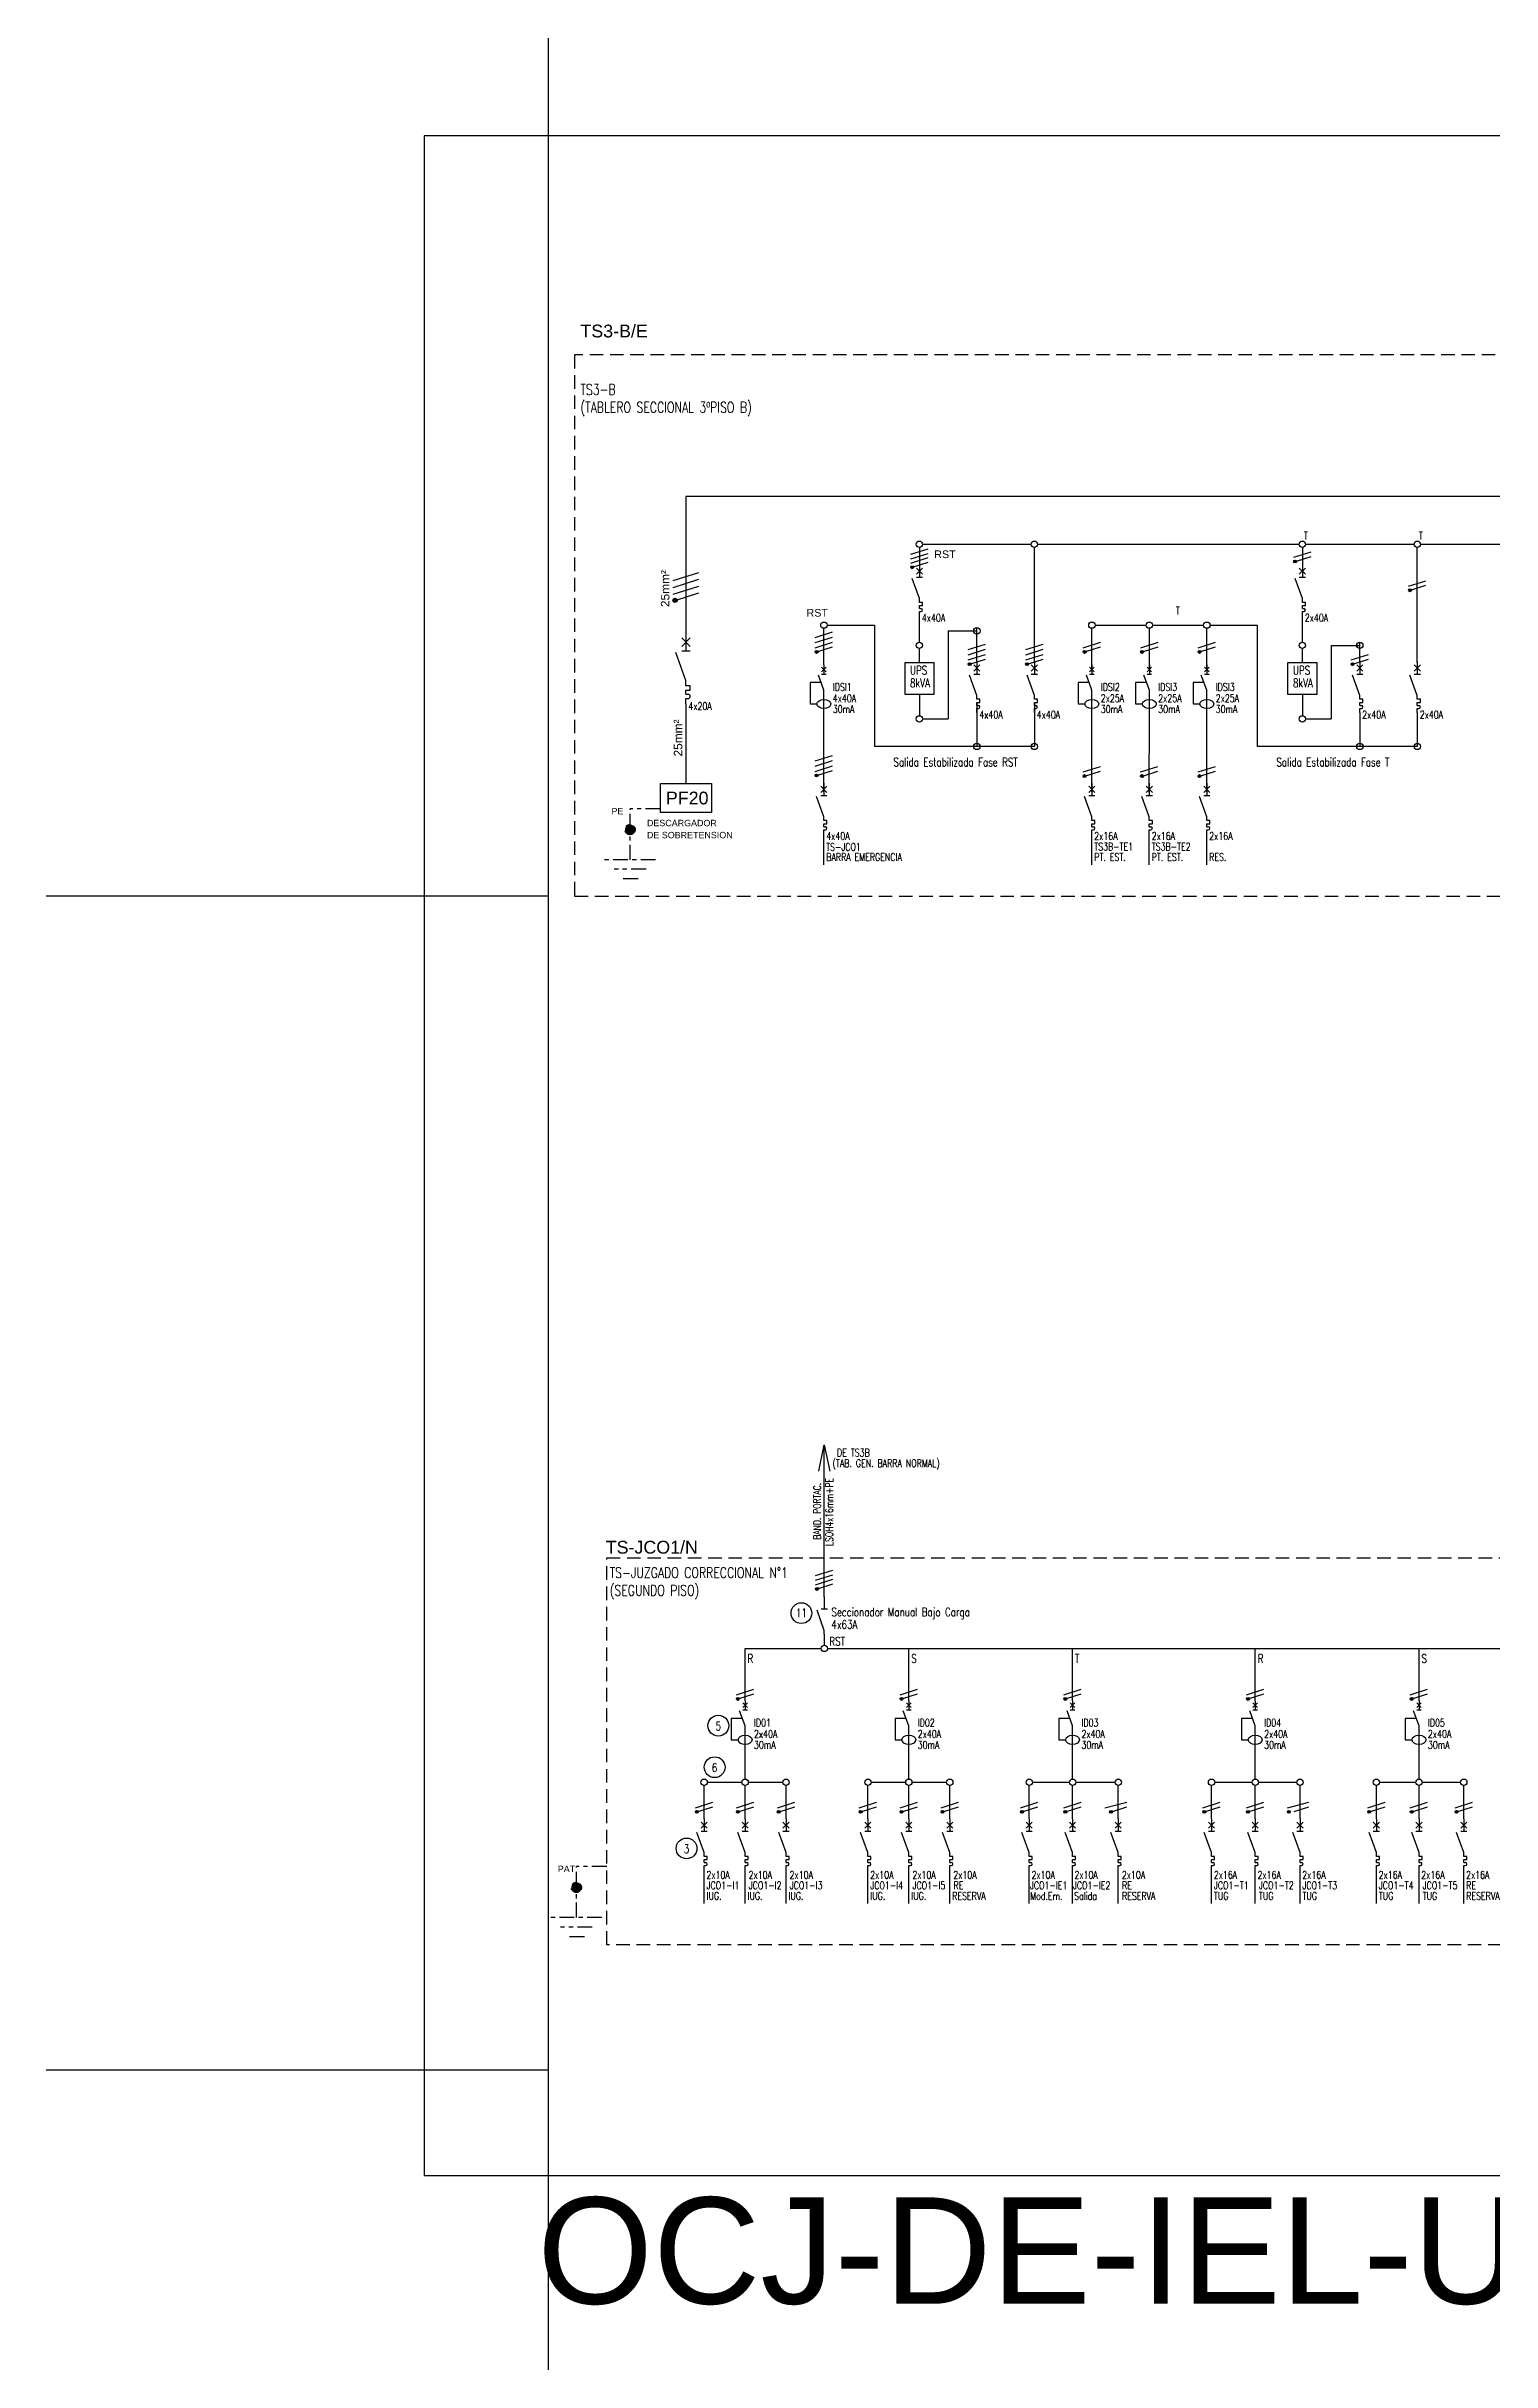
# Model space of a CAD drawing. Extents: x 3521 to 3783, y 1252 to 1654.
# Drawn here: x 3678.5 to 3712.4, y 1545.6 to 1600 of the extents above; entities that cross this region are included whole.
import ezdxf
from ezdxf.enums import TextEntityAlignment as Align

# ---------------------------------------------------------------- set-up
doc = ezdxf.new("R2010")
doc.units = 0
doc.linetypes.add('OCJ-ESQUEMAS UNIFILARES-CORREGIDOS IDO-REV.br$0$DASHED', pattern=[19.05, 12.7, -6.35])
doc.linetypes.add('OCJ-ESQUEMAS UNIFILARES-CORREGIDOS IDO-REV.br$0$EJE_5', pattern=[7.1, 5, -1, 0.1, -1])
for name, color, linetype in [('OCJ-ESQUEMAS UNIFILARES-CORREGIDOS IDO-REV.br$0$00-IE', 1, 'Continuous'), ('OCJ-ESQUEMAS UNIFILARES-CORREGIDOS IDO-REV.br$0$00-IE-CABLES', 10, 'Continuous'), ('OCJ-ESQUEMAS UNIFILARES-CORREGIDOS IDO-REV.br$0$01-ELE-APARATOS', 170, 'Continuous'), ('OCJ-ESQUEMAS UNIFILARES-CORREGIDOS IDO-REV.br$0$CABLES', 10, 'Continuous'), ('OCJ-ESQUEMAS UNIFILARES-CORREGIDOS IDO-REV.br$0$ELECTRIC', 4, 'Continuous'), ('OCJ-ESQUEMAS UNIFILARES-CORREGIDOS IDO-REV.br$0$NOMBRE DE PLANOS', 6, 'Continuous'), ('OCJ-ESQUEMAS UNIFILARES-CORREGIDOS IDO-REV.br$0$PAT', 80, 'Continuous'), ('OCJ-ESQUEMAS UNIFILARES-CORREGIDOS IDO-REV.br$0$TEXTO', 7, 'Continuous'), ('OCJ-ESQUEMAS UNIFILARES-CORREGIDOS IDO-REV.br$0$Textos', 4, 'Continuous')]:
    doc.layers.add(name, color=color, linetype=linetype)
doc.styles.add('OCJ-ESQUEMAS UNIFILARES-CORREGIDOS IDO-REV.br$0$ARIAL', font='arial.ttf', dxfattribs={"height": 0.2})
doc.styles.add('OCJ-ESQUEMAS UNIFILARES-CORREGIDOS IDO-REV.br$0$COTAS', font='sanss___.ttf', dxfattribs={"width": 0.7})
doc.styles.add('OCJ-ESQUEMAS UNIFILARES-CORREGIDOS IDO-REV.br$0$Electricidad', font='ROMANS.SHX', dxfattribs={"width": 0.75, "height": 0.175})
doc.styles.add('OCJ-ESQUEMAS UNIFILARES-CORREGIDOS IDO-REV.br$0$Standard', font='arial.ttf')

# ---------------------------------------------------------------- blocks, each defined once
blk = doc.blocks.new('OCJ-ESQUEMAS UNIFILARES-CORREGIDOS IDO-REV.br$0$ITM')
at = {"layer": 'OCJ-ESQUEMAS UNIFILARES-CORREGIDOS IDO-REV.br$0$01-ELE-APARATOS'}
for p, q in [((0, 0.225), (0.05, 0.225)), ((0, 0.125), (0.05, 0.125))]:
    blk.add_line(p, q, dxfattribs=at)
for points in [[(0, 1.65), (0, 1.25)], [(0, 0.55), (-0.239, 1.208)], [(-0.1, 1.55), (0.1, 1.35)], [(-0.1, 1.35), (0.1, 1.55)], [(-0.1, 1.25), (0.1, 1.25)], [(0, 0.425), (0, 0.55)], [(0, 0.325), (0.1, 0.325), (0.1, 0.425), (0, 0.425)], [(0, 0.225), (0, 0.325)], [(0, 0), (0, 0.125)]]:
    blk.add_lwpolyline(points, dxfattribs=at)
blk.add_arc((0.05, 0.175), 0.05, 270, 90, dxfattribs=at)
blk = doc.blocks.new('OCJ-ESQUEMAS UNIFILARES-CORREGIDOS IDO-REV.br$0$Unif-Interruptor-Dif')
for points in [[(-0.068, 0.11), (0.068, -0.025)], [(-0.068, -0.025), (0.068, 0.11)], [(0, 0.177), (0, -0.093)], [(-0.081, -0.343), (-0.405, -0.343), (-0.405, -0.97), (-0.202, -0.97)], [(0, -0.565), (-0.162, -0.121)], [(-0.068, -0.093), (0.068, -0.093)], [(0, -1.308), (0, -0.565)]]:
    blk.add_lwpolyline(points)
blk.add_ellipse((0, -0.97), major_axis=(0.203, 0), ratio=0.670814)
blk = doc.blocks.new('OCJ-ESQUEMAS UNIFILARES-CORREGIDOS IDO-REV.br$0$Unif-Interruptor-Term')
for p, q in [((0, -1.013), (0.045, -1.013)), ((0, -1.103), (0.045, -1.103))]:
    blk.add_line(p, q)
for points in [[(-0.09, 0.177), (0.09, -0.003)], [(-0.09, -0.003), (0.09, 0.177)], [(0, 0.267), (0, -0.093)], [(0, -0.72), (-0.215, -0.128)], [(-0.09, -0.093), (0.09, -0.093)], [(0, -0.833), (0, -0.72)], [(0, -0.923), (0.09, -0.923), (0.09, -0.833), (0, -0.833)], [(0, -1.013), (0, -0.923)], [(0, -1.215), (0, -1.103)]]:
    blk.add_lwpolyline(points)
blk.add_arc((0.045, -1.058), 0.045, 270, 90)
blk = doc.blocks.new('OCJ-ESQUEMAS UNIFILARES-CORREGIDOS IDO-REV.br$0$A$C7AFF483F')
for points in [[(0, 0.09), (-0.172, 0.564)], [(-0.072, 0.592), (0.072, 0.592)], [(0, 0.88), (0, 0.592)], [(0, 0), (0, 0.09)]]:
    blk.add_lwpolyline(points)

msp = doc.modelspace()

# ---------------------------------------------------------------- hatches: boundary and pattern name
at = {"layer": 'OCJ-ESQUEMAS UNIFILARES-CORREGIDOS IDO-REV.br$0$00-IE-CABLES'}
for points in [[(3698.768, 1587.715, 1), (3698.822, 1587.754, 1)], [(3707.763, 1587.851, 1), (3707.818, 1587.891, 1)], [(3710.463, 1587.174, 1), (3710.518, 1587.213, 1)], [(3696.523, 1585.726, 1), (3696.578, 1585.766, 1)], [(3702.819, 1585.726, 1), (3702.873, 1585.766, 1)], [(3704.169, 1585.726, 1), (3704.223, 1585.766, 1)], [(3705.519, 1585.726, 1), (3705.573, 1585.766, 1)], [(3700.118, 1585.439, 1), (3700.172, 1585.479, 1)], [(3701.468, 1585.439, 1), (3701.522, 1585.479, 1)], [(3709.113, 1585.439, 1), (3709.168, 1585.479, 1)], [(3696.522, 1582.823, 1), (3696.577, 1582.863, 1)], [(3702.818, 1582.809, 1), (3702.872, 1582.849, 1)], [(3702.818, 1582.809, 1), (3702.872, 1582.849, 1)], [(3704.168, 1582.809, 1), (3704.222, 1582.849, 1)], [(3704.168, 1582.809, 1), (3704.222, 1582.849, 1)], [(3705.518, 1582.809, 1), (3705.572, 1582.849, 1)], [(3705.518, 1582.809, 1), (3705.572, 1582.849, 1)], [(3696.533, 1563.713, 1), (3696.588, 1563.753, 1)], [(3694.672, 1561.13, 1), (3694.727, 1561.169, 1)], [(3698.519, 1561.13, 1), (3698.573, 1561.169, 1)], [(3702.366, 1561.13, 1), (3702.42, 1561.169, 1)], [(3706.656, 1561.13, 1), (3706.711, 1561.169, 1)], [(3710.503, 1561.13, 1), (3710.558, 1561.169, 1)], [(3693.71, 1558.477, 1), (3693.765, 1558.517, 1)], [(3694.672, 1558.477, 1), (3694.727, 1558.517, 1)], [(3695.634, 1558.477, 1), (3695.688, 1558.517, 1)], [(3697.557, 1558.477, 1), (3697.612, 1558.517, 1)], [(3698.519, 1558.477, 1), (3698.573, 1558.517, 1)], [(3699.481, 1558.477, 1), (3699.535, 1558.517, 1)], [(3701.347, 1558.477, 1), (3701.402, 1558.517, 1)], [(3702.366, 1558.477, 1), (3702.42, 1558.517, 1)], [(3703.439, 1558.477, 1), (3703.493, 1558.517, 1)], [(3705.63, 1558.477, 1), (3705.684, 1558.517, 1)], [(3706.656, 1558.477, 1), (3706.711, 1558.517, 1)], [(3707.618, 1558.477, 1), (3707.673, 1558.517, 1)], [(3709.503, 1558.477, 1), (3709.557, 1558.517, 1)], [(3710.503, 1558.477, 1), (3710.558, 1558.517, 1)], [(3711.556, 1558.477, 1), (3711.61, 1558.517, 1)]]:
    msp.add_hatch(color=256, dxfattribs=at).paths.add_polyline_path(points)
at = {"layer": 'OCJ-ESQUEMAS UNIFILARES-CORREGIDOS IDO-REV.br$0$CABLES'}
msp.add_hatch(color=256, dxfattribs=at).paths.add_polyline_path([(3693.267, 1586.987, 1), (3693.186, 1586.928, 1)])
at = {"layer": 'OCJ-ESQUEMAS UNIFILARES-CORREGIDOS IDO-REV.br$0$PAT', "linetype": 'OCJ-ESQUEMAS UNIFILARES-CORREGIDOS IDO-REV.br$0$EJE_5', "ltscale": 0.07}
h = msp.add_hatch(color=256, dxfattribs=at)
h.paths.add_polyline_path([(3692.048, 1581.573), (3692.288, 1581.573, 1)])
h.paths.add_polyline_path([(3692.288, 1581.573), (3692.168, 1581.573), (3692.168, 1581.453, 0.414214)])
h.paths.add_polyline_path([(3692.168, 1581.573), (3692.048, 1581.573, 0.414214), (3692.168, 1581.453)])
h = msp.add_hatch(color=256, dxfattribs=at)
h.paths.add_polyline_path([(3690.787, 1556.723), (3691.027, 1556.723, 1)])
h.paths.add_polyline_path([(3691.027, 1556.723), (3690.907, 1556.723), (3690.907, 1556.603, 0.414214)])
h.paths.add_polyline_path([(3690.907, 1556.723), (3690.787, 1556.723, 0.414214), (3690.907, 1556.603)])

# ---------------------------------------------------------------- linework, layer by layer
at = {"layer": 'OCJ-ESQUEMAS UNIFILARES-CORREGIDOS IDO-REV.br$0$00-IE'}
for p, q in [((3693.481, 1589.399), (3693.481, 1586.175)), ((3728.473, 1589.399), (3693.481, 1589.399)), ((3693.481, 1584.525), (3693.481, 1582.654))]:
    msp.add_line(p, q, dxfattribs=at)
at = {"layer": 'OCJ-ESQUEMAS UNIFILARES-CORREGIDOS IDO-REV.br$0$00-IE-CABLES'}
for p, q in [((3690.241, 1635.151), (3690.241, 1419.418)), ((3699.04, 1588.276), (3700.242, 1588.276)), ((3699.186, 1588.276), (3701.592, 1588.276)), ((3701.74, 1588.276), (3707.888, 1588.276)), ((3708.036, 1588.276), (3710.588, 1588.276)), ((3710.736, 1588.276), (3717.663, 1588.276)), ((3698.966, 1588.201), (3698.966, 1587.575)), ((3701.666, 1585.499), (3701.666, 1588.201)), ((3707.962, 1588.201), (3707.962, 1587.575)), ((3710.662, 1585.499), (3710.662, 1588.201)), ((3698.966, 1585.974), (3698.966, 1586.676)), ((3707.962, 1585.974), (3707.962, 1586.676)), ((3696.722, 1585.441), (3696.722, 1586.301)), ((3696.796, 1586.375), (3697.907, 1586.375)), ((3697.907, 1586.375), (3697.907, 1583.525)), ((3699.641, 1586.242), (3700.316, 1586.242)), ((3699.641, 1586.242), (3699.641, 1584.174)), ((3700.316, 1585.499), (3700.316, 1586.316)), ((3703.017, 1585.299), (3703.017, 1586.301)), ((3703.091, 1586.375), (3704.293, 1586.375)), ((3704.367, 1585.299), (3704.367, 1586.301)), ((3704.441, 1586.375), (3705.643, 1586.375)), ((3705.717, 1585.299), (3705.717, 1586.301)), ((3705.791, 1586.375), (3706.902, 1586.375)), ((3706.902, 1586.375), (3706.902, 1583.525)), ((3698.966, 1585.499), (3698.966, 1585.826)), ((3707.962, 1585.499), (3707.962, 1585.826)), ((3708.637, 1585.9), (3709.312, 1585.9)), ((3708.637, 1585.9), (3708.637, 1584.174)), ((3709.312, 1585.499), (3709.312, 1585.974)), ((3709.312, 1585.499), (3709.312, 1585.369)), ((3710.662, 1585.499), (3710.662, 1585.369)), ((3698.966, 1584.749), (3698.966, 1584.248)), ((3700.316, 1584.549), (3700.316, 1583.525)), ((3701.666, 1584.549), (3701.666, 1583.525)), ((3707.962, 1584.749), (3707.962, 1584.248)), ((3696.721, 1582.449), (3696.722, 1584.253)), ((3699.04, 1584.174), (3699.641, 1584.174)), ((3703.016, 1582.449), (3703.017, 1584.253)), ((3704.366, 1582.449), (3704.367, 1584.253)), ((3705.716, 1582.449), (3705.717, 1584.253)), ((3708.036, 1584.174), (3708.637, 1584.174)), ((3709.312, 1584.327), (3709.312, 1583.525)), ((3710.662, 1584.327), (3710.662, 1583.525)), ((3701.666, 1583.525), (3697.907, 1583.525)), ((3700.316, 1583.525), (3700.242, 1583.525)), ((3701.666, 1583.525), (3701.592, 1583.525)), ((3701.666, 1583.525), (3701.592, 1583.525)), ((3710.662, 1583.525), (3706.902, 1583.525)), ((3709.312, 1583.525), (3709.238, 1583.525)), ((3710.662, 1583.525), (3710.588, 1583.525)), ((3710.662, 1583.525), (3710.588, 1583.525)), ((3696.721, 1580.748), (3696.721, 1581.55)), ((3703.016, 1580.748), (3703.016, 1581.55)), ((3704.366, 1580.748), (3704.366, 1581.55)), ((3705.716, 1580.748), (3705.716, 1581.55)), ((3690.241, 1580.005), (3678.455, 1580.005)), ((3696.732, 1563.551), (3696.732, 1567.116)), ((3694.871, 1561.109), (3694.871, 1562.336)), ((3694.871, 1562.336), (3696.657, 1562.336)), ((3696.732, 1562.671), (3696.732, 1562.41)), ((3696.805, 1562.336), (3719.373, 1562.336)), ((3698.717, 1561.109), (3698.717, 1562.336)), ((3702.564, 1561.109), (3702.564, 1562.336)), ((3706.855, 1561.109), (3706.855, 1562.336)), ((3710.702, 1561.109), (3710.702, 1562.336)), ((3694.871, 1559.267), (3694.871, 1560.069)), ((3698.717, 1559.267), (3698.717, 1560.069)), ((3702.564, 1559.267), (3702.564, 1560.069)), ((3706.855, 1559.267), (3706.855, 1560.069)), ((3710.702, 1559.267), (3710.702, 1560.069)), ((3693.909, 1558.331), (3693.909, 1559.119)), ((3693.983, 1559.193), (3694.797, 1559.193)), ((3694.871, 1558.331), (3694.871, 1559.119)), ((3694.945, 1559.193), (3695.758, 1559.193)), ((3695.832, 1558.331), (3695.832, 1559.119)), ((3697.756, 1558.331), (3697.756, 1559.119)), ((3697.83, 1559.193), (3698.643, 1559.193)), ((3698.717, 1558.331), (3698.717, 1559.119)), ((3698.792, 1559.193), (3699.605, 1559.193)), ((3699.679, 1558.331), (3699.679, 1559.119)), ((3701.546, 1558.331), (3701.546, 1559.119)), ((3701.62, 1559.193), (3702.49, 1559.193)), ((3702.564, 1558.331), (3702.564, 1559.119)), ((3702.638, 1559.193), (3703.563, 1559.193)), ((3703.637, 1558.331), (3703.637, 1559.119)), ((3705.828, 1558.331), (3705.828, 1559.119)), ((3705.902, 1559.193), (3706.781, 1559.193)), ((3706.855, 1558.331), (3706.855, 1559.119)), ((3706.929, 1559.193), (3707.833, 1559.193)), ((3707.907, 1558.331), (3707.907, 1559.119)), ((3709.701, 1558.331), (3709.701, 1559.119)), ((3709.775, 1559.193), (3710.628, 1559.193)), ((3710.702, 1558.331), (3710.702, 1559.119)), ((3710.776, 1559.193), (3711.68, 1559.193)), ((3711.754, 1558.331), (3711.754, 1559.119)), ((3693.909, 1556.343), (3693.909, 1557.145)), ((3694.871, 1556.343), (3694.871, 1557.145)), ((3695.832, 1556.343), (3695.832, 1557.145)), ((3697.756, 1556.343), (3697.756, 1557.145)), ((3698.717, 1556.343), (3698.717, 1557.145)), ((3699.679, 1556.343), (3699.679, 1557.145)), ((3701.546, 1556.343), (3701.546, 1557.145)), ((3702.564, 1556.343), (3702.564, 1557.145)), ((3703.637, 1556.343), (3703.637, 1557.145)), ((3705.828, 1556.343), (3705.828, 1557.145)), ((3706.855, 1556.343), (3706.855, 1557.145)), ((3707.907, 1556.343), (3707.907, 1557.145)), ((3709.701, 1556.343), (3709.701, 1557.145)), ((3710.702, 1556.343), (3710.702, 1557.145)), ((3711.754, 1556.343), (3711.754, 1557.145)), ((3690.241, 1552.431), (3678.455, 1552.431))]:
    msp.add_line(p, q, dxfattribs=at)
for points in [[(3698.763, 1588.04), (3699.17, 1588.169)], [(3698.763, 1587.932), (3699.17, 1588.061)], [(3698.763, 1587.832), (3699.17, 1587.961)], [(3698.827, 1587.745), (3699.17, 1587.853)], [(3707.758, 1587.969), (3708.165, 1588.098)], [(3707.823, 1587.881), (3708.165, 1587.99)], [(3710.458, 1587.291), (3710.865, 1587.42)], [(3710.523, 1587.204), (3710.865, 1587.312)], [(3696.518, 1586.088), (3696.925, 1586.217)], [(3696.518, 1585.966), (3696.925, 1586.095)], [(3696.518, 1585.844), (3696.925, 1585.973)], [(3696.583, 1585.756), (3696.925, 1585.865)], [(3700.113, 1585.801), (3700.52, 1585.93)], [(3700.113, 1585.679), (3700.52, 1585.808)], [(3700.113, 1585.557), (3700.52, 1585.686)], [(3700.177, 1585.469), (3700.52, 1585.578)], [(3701.463, 1585.801), (3701.87, 1585.93)], [(3701.463, 1585.679), (3701.87, 1585.808)], [(3701.463, 1585.557), (3701.87, 1585.686)], [(3701.527, 1585.469), (3701.87, 1585.578)], [(3702.814, 1585.844), (3703.221, 1585.973)], [(3702.878, 1585.756), (3703.221, 1585.865)], [(3704.164, 1585.844), (3704.571, 1585.973)], [(3704.228, 1585.756), (3704.571, 1585.865)], [(3705.514, 1585.844), (3705.921, 1585.973)], [(3705.578, 1585.756), (3705.921, 1585.865)], [(3709.108, 1585.557), (3709.515, 1585.686)], [(3709.173, 1585.469), (3709.515, 1585.578)], [(3696.517, 1583.185), (3696.924, 1583.314)], [(3696.517, 1583.063), (3696.924, 1583.192)], [(3696.517, 1582.941), (3696.924, 1583.07)], [(3696.582, 1582.853), (3696.924, 1582.962)], [(3702.813, 1582.927), (3703.22, 1583.056)], [(3702.813, 1582.927), (3703.22, 1583.056)], [(3702.877, 1582.839), (3703.22, 1582.948)], [(3702.877, 1582.839), (3703.22, 1582.948)], [(3704.163, 1582.927), (3704.57, 1583.056)], [(3704.163, 1582.927), (3704.57, 1583.056)], [(3704.227, 1582.839), (3704.57, 1582.948)], [(3704.227, 1582.839), (3704.57, 1582.948)], [(3705.513, 1582.927), (3705.92, 1583.056)], [(3705.513, 1582.927), (3705.92, 1583.056)], [(3705.577, 1582.839), (3705.92, 1582.948)], [(3705.577, 1582.839), (3705.92, 1582.948)], [(3696.601, 1566.498), (3696.732, 1567.116), (3696.862, 1566.498)], [(3696.528, 1564.047), (3696.935, 1564.176)], [(3696.528, 1563.939), (3696.935, 1564.068)], [(3696.528, 1563.831), (3696.935, 1563.96)], [(3696.592, 1563.743), (3696.935, 1563.852)], [(3694.667, 1561.247), (3695.074, 1561.376)], [(3694.732, 1561.16), (3695.074, 1561.268)], [(3698.514, 1561.247), (3698.921, 1561.376)], [(3698.578, 1561.16), (3698.921, 1561.268)], [(3702.361, 1561.247), (3702.768, 1561.376)], [(3702.425, 1561.16), (3702.768, 1561.268)], [(3706.651, 1561.247), (3707.058, 1561.376)], [(3706.716, 1561.16), (3707.058, 1561.268)], [(3710.498, 1561.247), (3710.905, 1561.376)], [(3710.563, 1561.16), (3710.905, 1561.268)], [(3693.705, 1558.595), (3694.112, 1558.724)], [(3693.77, 1558.507), (3694.112, 1558.616)], [(3694.667, 1558.595), (3695.074, 1558.724)], [(3694.732, 1558.507), (3695.074, 1558.616)], [(3695.629, 1558.595), (3696.036, 1558.724)], [(3695.693, 1558.507), (3696.036, 1558.616)], [(3697.552, 1558.595), (3697.959, 1558.724)], [(3697.617, 1558.507), (3697.959, 1558.616)], [(3698.514, 1558.595), (3698.921, 1558.724)], [(3698.578, 1558.507), (3698.921, 1558.616)], [(3699.476, 1558.595), (3699.883, 1558.724)], [(3699.54, 1558.507), (3699.883, 1558.616)], [(3701.342, 1558.595), (3701.749, 1558.724)], [(3701.407, 1558.507), (3701.749, 1558.616)], [(3702.361, 1558.595), (3702.768, 1558.724)], [(3702.425, 1558.507), (3702.768, 1558.616)], [(3703.323, 1558.595), (3703.841, 1558.724)], [(3703.498, 1558.507), (3703.841, 1558.616)], [(3705.625, 1558.595), (3706.032, 1558.724)], [(3705.689, 1558.507), (3706.032, 1558.616)], [(3706.651, 1558.595), (3707.058, 1558.724)], [(3706.716, 1558.507), (3707.058, 1558.616)], [(3707.613, 1558.595), (3708.111, 1558.724)], [(3707.768, 1558.507), (3708.111, 1558.616)], [(3709.498, 1558.595), (3709.905, 1558.724)], [(3709.562, 1558.507), (3709.905, 1558.616)], [(3710.498, 1558.595), (3710.905, 1558.724)], [(3710.563, 1558.507), (3710.905, 1558.616)], [(3711.551, 1558.595), (3711.958, 1558.724)], [(3711.615, 1558.507), (3711.958, 1558.616)]]:
    msp.add_lwpolyline(points, dxfattribs=at)
at = {"layer": 'OCJ-ESQUEMAS UNIFILARES-CORREGIDOS IDO-REV.br$0$00-IE-CABLES', "color": 3}
msp.add_lwpolyline([(3692.882, 1582.654), (3694.079, 1582.654), (3694.079, 1581.973), (3692.882, 1581.973)], close=True, dxfattribs=at)
at = {"layer": 'OCJ-ESQUEMAS UNIFILARES-CORREGIDOS IDO-REV.br$0$00-IE-CABLES'}
for centre, radius in [((3698.966, 1588.276), 0.0741), ((3701.666, 1588.276), 0.0741), ((3707.962, 1588.276), 0.0741), ((3710.662, 1588.276), 0.0741), ((3698.795, 1587.734), 0.0338), ((3707.791, 1587.871), 0.0338), ((3710.491, 1587.194), 0.0338), ((3696.722, 1586.375), 0.0741), ((3700.316, 1586.242), 0.0741), ((3703.017, 1586.375), 0.0741), ((3704.367, 1586.375), 0.0741), ((3705.717, 1586.375), 0.0741), ((3696.55, 1585.746), 0.0338), ((3698.966, 1585.9), 0.0741), ((3702.846, 1585.746), 0.0338), ((3704.196, 1585.746), 0.0338), ((3705.546, 1585.746), 0.0338), ((3707.962, 1585.9), 0.0741), ((3709.312, 1585.9), 0.0741), ((3700.145, 1585.459), 0.0338), ((3701.495, 1585.459), 0.0338), ((3709.141, 1585.459), 0.0338), ((3698.966, 1584.174), 0.0741), ((3707.962, 1584.174), 0.0741), ((3700.316, 1583.525), 0.0741), ((3701.666, 1583.525), 0.0741), ((3701.666, 1583.525), 0.0741), ((3709.312, 1583.525), 0.0741), ((3710.662, 1583.525), 0.0741), ((3710.662, 1583.525), 0.0741), ((3696.549, 1582.843), 0.0338), ((3702.845, 1582.829), 0.0338), ((3702.845, 1582.829), 0.0338), ((3704.195, 1582.829), 0.0338), ((3704.195, 1582.829), 0.0338), ((3705.545, 1582.829), 0.0338), ((3705.545, 1582.829), 0.0338), ((3696.56, 1563.733), 0.0338), ((3696.732, 1562.336), 0.0741), ((3694.699, 1561.149), 0.0338), ((3698.546, 1561.149), 0.0338), ((3702.393, 1561.149), 0.0338), ((3706.684, 1561.149), 0.0338), ((3710.53, 1561.149), 0.0338), ((3693.909, 1559.193), 0.0741), ((3694.871, 1559.193), 0.0741), ((3695.832, 1559.193), 0.0741), ((3697.756, 1559.193), 0.0741), ((3698.717, 1559.193), 0.0741), ((3699.679, 1559.193), 0.0741), ((3701.546, 1559.193), 0.0741), ((3702.564, 1559.193), 0.0741), ((3703.637, 1559.193), 0.0741), ((3705.828, 1559.193), 0.0741), ((3706.855, 1559.193), 0.0741), ((3707.907, 1559.193), 0.0741), ((3709.701, 1559.193), 0.0741), ((3710.702, 1559.193), 0.0741), ((3711.754, 1559.193), 0.0741), ((3693.738, 1558.497), 0.0338), ((3694.699, 1558.497), 0.0338), ((3695.661, 1558.497), 0.0338), ((3697.584, 1558.497), 0.0338), ((3698.546, 1558.497), 0.0338), ((3699.508, 1558.497), 0.0338), ((3701.374, 1558.497), 0.0338), ((3702.393, 1558.497), 0.0338), ((3703.466, 1558.497), 0.0338), ((3705.657, 1558.497), 0.0338), ((3706.684, 1558.497), 0.0338), ((3707.645, 1558.497), 0.0338), ((3709.53, 1558.497), 0.0338), ((3710.53, 1558.497), 0.0338), ((3711.583, 1558.497), 0.0338)]:
    msp.add_circle(centre, radius, dxfattribs=at)
at = {"layer": 'OCJ-ESQUEMAS UNIFILARES-CORREGIDOS IDO-REV.br$0$01-ELE-APARATOS'}
for points in [[(3699.304, 1584.749), (3698.629, 1584.749), (3698.629, 1585.499), (3699.304, 1585.499)], [(3708.299, 1584.749), (3707.624, 1584.749), (3707.624, 1585.499), (3708.299, 1585.499)]]:
    msp.add_lwpolyline(points, close=True, dxfattribs=at)
at = {"layer": 'OCJ-ESQUEMAS UNIFILARES-CORREGIDOS IDO-REV.br$0$CABLES'}
for points in [[(3693.179, 1587.423), (3693.782, 1587.614)], [(3693.179, 1587.263), (3693.782, 1587.454)], [(3693.179, 1587.103), (3693.782, 1587.294)], [(3693.275, 1586.973), (3693.782, 1587.134)]]:
    msp.add_lwpolyline(points, dxfattribs=at)
msp.add_circle((3693.227, 1586.958), 0.05, dxfattribs=at)
at = {"layer": 'OCJ-ESQUEMAS UNIFILARES-CORREGIDOS IDO-REV.br$0$ELECTRIC', "linetype": 'OCJ-ESQUEMAS UNIFILARES-CORREGIDOS IDO-REV.br$0$DASHED', "ltscale": 0.025}
for points in [[(3690.867, 1580.005), (3774.406, 1580.005), (3774.406, 1592.724), (3690.867, 1592.724)], [(3691.622, 1564.461), (3730.263, 1564.461), (3730.263, 1555.376), (3691.622, 1555.376)]]:
    msp.add_lwpolyline(points, close=True, dxfattribs=at)
at = {"layer": 'OCJ-ESQUEMAS UNIFILARES-CORREGIDOS IDO-REV.br$0$NOMBRE DE PLANOS'}
msp.add_lwpolyline([(3687.332, 1549.955), (3777.803, 1549.955), (3777.803, 1597.872), (3687.332, 1597.872)], close=True, dxfattribs=at)
at = {"layer": 'OCJ-ESQUEMAS UNIFILARES-CORREGIDOS IDO-REV.br$0$PAT', "linetype": 'OCJ-ESQUEMAS UNIFILARES-CORREGIDOS IDO-REV.br$0$EJE_5', "ltscale": 0.07}
for p, q in [((3692.882, 1582.06), (3692.168, 1582.06)), ((3692.168, 1581.589), (3692.168, 1582.06)), ((3692.168, 1580.864), (3692.168, 1581.573)), ((3692.768, 1580.864), (3691.568, 1580.864)), ((3692.543, 1580.639), (3691.793, 1580.639)), ((3692.355, 1580.414), (3691.98, 1580.414)), ((3691.622, 1557.21), (3690.907, 1557.21)), ((3690.907, 1556.739), (3690.907, 1557.21)), ((3690.907, 1556.014), (3690.907, 1556.723)), ((3691.507, 1556.014), (3690.307, 1556.014)), ((3691.282, 1555.789), (3690.532, 1555.789)), ((3691.095, 1555.564), (3690.72, 1555.564))]:
    msp.add_line(p, q, dxfattribs=at)
for centre in [(3692.168, 1581.573), (3692.168, 1581.573), (3690.907, 1556.723), (3690.907, 1556.723)]:
    msp.add_circle(centre, 0.12, dxfattribs=at)
at = {"layer": 'OCJ-ESQUEMAS UNIFILARES-CORREGIDOS IDO-REV.br$0$TEXTO'}
for centre in [(3696.194, 1563.166), (3694.242, 1560.522), (3694.155, 1559.546), (3693.495, 1557.638)]:
    msp.add_circle(centre, 0.244, dxfattribs=at)

# ---------------------------------------------------------------- block references
at = {"layer": 'OCJ-ESQUEMAS UNIFILARES-CORREGIDOS IDO-REV.br$0$01-ELE-APARATOS', "xscale": 0.7999999999999546, "yscale": 0.7999999999999546, "zscale": 0.7999999999999546}
for name, p in [('OCJ-ESQUEMAS UNIFILARES-CORREGIDOS IDO-REV.br$0$Unif-Interruptor-Term', (3698.966, 1587.575)), ('OCJ-ESQUEMAS UNIFILARES-CORREGIDOS IDO-REV.br$0$Unif-Interruptor-Term', (3707.962, 1587.575)), ('OCJ-ESQUEMAS UNIFILARES-CORREGIDOS IDO-REV.br$0$Unif-Interruptor-Dif', (3696.722, 1585.299)), ('OCJ-ESQUEMAS UNIFILARES-CORREGIDOS IDO-REV.br$0$Unif-Interruptor-Term', (3700.316, 1585.299)), ('OCJ-ESQUEMAS UNIFILARES-CORREGIDOS IDO-REV.br$0$Unif-Interruptor-Term', (3701.666, 1585.299)), ('OCJ-ESQUEMAS UNIFILARES-CORREGIDOS IDO-REV.br$0$Unif-Interruptor-Dif', (3703.017, 1585.299)), ('OCJ-ESQUEMAS UNIFILARES-CORREGIDOS IDO-REV.br$0$Unif-Interruptor-Dif', (3704.367, 1585.299)), ('OCJ-ESQUEMAS UNIFILARES-CORREGIDOS IDO-REV.br$0$Unif-Interruptor-Dif', (3705.717, 1585.299)), ('OCJ-ESQUEMAS UNIFILARES-CORREGIDOS IDO-REV.br$0$Unif-Interruptor-Term', (3709.312, 1585.299)), ('OCJ-ESQUEMAS UNIFILARES-CORREGIDOS IDO-REV.br$0$Unif-Interruptor-Term', (3710.662, 1585.299)), ('OCJ-ESQUEMAS UNIFILARES-CORREGIDOS IDO-REV.br$0$Unif-Interruptor-Term', (3696.721, 1582.449)), ('OCJ-ESQUEMAS UNIFILARES-CORREGIDOS IDO-REV.br$0$Unif-Interruptor-Term', (3703.016, 1582.449)), ('OCJ-ESQUEMAS UNIFILARES-CORREGIDOS IDO-REV.br$0$Unif-Interruptor-Term', (3704.366, 1582.449)), ('OCJ-ESQUEMAS UNIFILARES-CORREGIDOS IDO-REV.br$0$Unif-Interruptor-Term', (3705.716, 1582.449)), ('OCJ-ESQUEMAS UNIFILARES-CORREGIDOS IDO-REV.br$0$Unif-Interruptor-Dif', (3694.871, 1560.967)), ('OCJ-ESQUEMAS UNIFILARES-CORREGIDOS IDO-REV.br$0$Unif-Interruptor-Dif', (3698.717, 1560.967)), ('OCJ-ESQUEMAS UNIFILARES-CORREGIDOS IDO-REV.br$0$Unif-Interruptor-Dif', (3702.564, 1560.967)), ('OCJ-ESQUEMAS UNIFILARES-CORREGIDOS IDO-REV.br$0$Unif-Interruptor-Dif', (3706.855, 1560.967)), ('OCJ-ESQUEMAS UNIFILARES-CORREGIDOS IDO-REV.br$0$Unif-Interruptor-Dif', (3710.702, 1560.967)), ('OCJ-ESQUEMAS UNIFILARES-CORREGIDOS IDO-REV.br$0$Unif-Interruptor-Term', (3693.909, 1558.117)), ('OCJ-ESQUEMAS UNIFILARES-CORREGIDOS IDO-REV.br$0$Unif-Interruptor-Term', (3694.871, 1558.117)), ('OCJ-ESQUEMAS UNIFILARES-CORREGIDOS IDO-REV.br$0$Unif-Interruptor-Term', (3695.832, 1558.117)), ('OCJ-ESQUEMAS UNIFILARES-CORREGIDOS IDO-REV.br$0$Unif-Interruptor-Term', (3697.756, 1558.117)), ('OCJ-ESQUEMAS UNIFILARES-CORREGIDOS IDO-REV.br$0$Unif-Interruptor-Term', (3698.717, 1558.117)), ('OCJ-ESQUEMAS UNIFILARES-CORREGIDOS IDO-REV.br$0$Unif-Interruptor-Term', (3699.679, 1558.117)), ('OCJ-ESQUEMAS UNIFILARES-CORREGIDOS IDO-REV.br$0$Unif-Interruptor-Term', (3701.546, 1558.117)), ('OCJ-ESQUEMAS UNIFILARES-CORREGIDOS IDO-REV.br$0$Unif-Interruptor-Term', (3702.564, 1558.117)), ('OCJ-ESQUEMAS UNIFILARES-CORREGIDOS IDO-REV.br$0$Unif-Interruptor-Term', (3703.637, 1558.117)), ('OCJ-ESQUEMAS UNIFILARES-CORREGIDOS IDO-REV.br$0$Unif-Interruptor-Term', (3705.828, 1558.117)), ('OCJ-ESQUEMAS UNIFILARES-CORREGIDOS IDO-REV.br$0$Unif-Interruptor-Term', (3706.855, 1558.117)), ('OCJ-ESQUEMAS UNIFILARES-CORREGIDOS IDO-REV.br$0$Unif-Interruptor-Term', (3707.907, 1558.117)), ('OCJ-ESQUEMAS UNIFILARES-CORREGIDOS IDO-REV.br$0$Unif-Interruptor-Term', (3709.701, 1558.117)), ('OCJ-ESQUEMAS UNIFILARES-CORREGIDOS IDO-REV.br$0$Unif-Interruptor-Term', (3710.702, 1558.117)), ('OCJ-ESQUEMAS UNIFILARES-CORREGIDOS IDO-REV.br$0$Unif-Interruptor-Term', (3711.754, 1558.117))]:
    msp.add_blockref(name, p, dxfattribs=at)
at = {"layer": 'OCJ-ESQUEMAS UNIFILARES-CORREGIDOS IDO-REV.br$0$01-ELE-APARATOS'}
for name, p in [('OCJ-ESQUEMAS UNIFILARES-CORREGIDOS IDO-REV.br$0$ITM', (3693.481, 1584.525)), ('OCJ-ESQUEMAS UNIFILARES-CORREGIDOS IDO-REV.br$0$A$C7AFF483F', (3696.732, 1562.671))]:
    msp.add_blockref(name, p, dxfattribs=at)

# ---------------------------------------------------------------- texts
at = {"layer": 'OCJ-ESQUEMAS UNIFILARES-CORREGIDOS IDO-REV.br$0$NOMBRE DE PLANOS', "insert": (3689.99, 1549.441), "char_height": 2.5, "attachment_point": 1, "style": 'OCJ-ESQUEMAS UNIFILARES-CORREGIDOS IDO-REV.br$0$Standard'}
msp.add_mtext_dynamic_manual_height_columns('OCJ-DE-IEL-UNI-000-014', width=92.70233, gutter_width=12.5, heights=[0], dxfattribs=at)
at = {"layer": 'OCJ-ESQUEMAS UNIFILARES-CORREGIDOS IDO-REV.br$0$TEXTO'}
for s, height, style, p in [('TS3-B/E', 0.3, 'OCJ-ESQUEMAS UNIFILARES-CORREGIDOS IDO-REV.br$0$ARIAL', (3691.002, 1593.135)), ('RST', 0.18, 'OCJ-ESQUEMAS UNIFILARES-CORREGIDOS IDO-REV.br$0$Standard', (3699.314, 1587.95)), ('RST', 0.18, 'OCJ-ESQUEMAS UNIFILARES-CORREGIDOS IDO-REV.br$0$Standard', (3696.314, 1586.575)), ('PE', 0.15, 'OCJ-ESQUEMAS UNIFILARES-CORREGIDOS IDO-REV.br$0$ARIAL', (3691.732, 1581.932)), ('DESCARGADOR ', 0.15, 'OCJ-ESQUEMAS UNIFILARES-CORREGIDOS IDO-REV.br$0$ARIAL', (3692.565, 1581.652)), ('DE SOBRETENSION', 0.15, 'OCJ-ESQUEMAS UNIFILARES-CORREGIDOS IDO-REV.br$0$ARIAL', (3692.565, 1581.369)), ('TS-JCO1/N', 0.3, 'OCJ-ESQUEMAS UNIFILARES-CORREGIDOS IDO-REV.br$0$ARIAL', (3691.597, 1564.564)), ('PAT', 0.15, 'OCJ-ESQUEMAS UNIFILARES-CORREGIDOS IDO-REV.br$0$ARIAL', (3690.471, 1557.082))]:
    msp.add_text(s, height=height, dxfattribs=dict(at, style=style)).set_placement(p)
at = {"layer": 'OCJ-ESQUEMAS UNIFILARES-CORREGIDOS IDO-REV.br$0$TEXTO', "style": 'OCJ-ESQUEMAS UNIFILARES-CORREGIDOS IDO-REV.br$0$Electricidad', "width": 0.75}
for s, height, p in [('TS3-B', 0.25, (3691.002, 1591.785)), ('(TABLERO SECCIONAL 3ºPISO B)', 0.25, (3691.002, 1591.369)), ('T', 0.18, (3707.996, 1588.387)), ('T', 0.18, (3710.698, 1588.387)), ('T', 0.18, (3704.992, 1586.622)), ('4x40A', 0.18, (3699.023, 1586.459)), ('2x40A', 0.18, (3708.019, 1586.459)), ('IDSI1', 0.18, (3696.931, 1584.833)), ('8kVA', 0.2, (3698.745, 1584.918)), ('UPS ', 0.2, (3698.745, 1585.216)), ('IDSI2', 0.18, (3703.226, 1584.833)), ('IDSI3', 0.18, (3704.576, 1584.833)), ('IDSI3', 0.18, (3705.926, 1584.833)), ('8kVA', 0.2, (3707.741, 1584.918)), ('UPS ', 0.2, (3707.741, 1585.216)), ('4x20A', 0.18, (3693.538, 1584.382)), ('4x40A', 0.18, (3696.931, 1584.569)), ('30mA', 0.18, (3696.931, 1584.312)), ('2x25A', 0.18, (3703.226, 1584.569)), ('30mA', 0.18, (3703.226, 1584.312)), ('2x25A', 0.18, (3704.576, 1584.569)), ('30mA', 0.18, (3704.576, 1584.312)), ('2x25A', 0.18, (3705.926, 1584.569)), ('30mA', 0.18, (3705.926, 1584.312)), ('4x40A', 0.18, (3700.373, 1584.183)), ('4x40A', 0.18, (3701.723, 1584.183)), ('2x40A', 0.18, (3709.369, 1584.183)), ('2x40A', 0.18, (3710.719, 1584.183)), ('Salida Estabilizada Fase RST', 0.2, (3698.357, 1583.057)), ('Salida Estabilizada Fase T', 0.2, (3707.352, 1583.057)), ('TS-JCO1', 0.18, (3696.774, 1581.076)), ('4x40A', 0.18, (3696.778, 1581.333)), ('TS3B-TE1', 0.18, (3703.073, 1581.084)), ('2x16A', 0.18, (3703.073, 1581.333)), ('TS3B-TE2', 0.18, (3704.423, 1581.084)), ('2x16A', 0.18, (3704.423, 1581.333)), ('2x16A', 0.18, (3705.773, 1581.333)), ('BARRA EMERGENCIA', 0.18, (3696.778, 1580.836)), ('PT. EST.', 0.18, (3703.073, 1580.836)), ('PT. EST.', 0.18, (3704.423, 1580.836)), ('RES.', 0.18, (3705.773, 1580.836)), ('(TAB. GEN. BARRA NORMAL)', 0.18, (3696.923, 1566.598)), ('DE TS3B', 0.18, (3697.03, 1566.846)), ('TS-JUZGADO CORRECCIONAL N°1', 0.25, (3691.69, 1563.991)), ('(SEGUNDO PISO)', 0.25, (3691.69, 1563.574)), ('11', 0.2, (3696.066, 1563.072)), ('Seccionador Manual Bajo Carga', 0.2, (3696.899, 1563.091)), ('4x63A', 0.2, (3696.899, 1562.8)), ('R', 0.2, (3694.928, 1561.998)), ('RST', 0.2, (3696.85, 1562.404)), ('S', 0.2, (3698.775, 1561.998)), ('T', 0.2, (3702.622, 1561.998)), ('R', 0.2, (3706.913, 1561.998)), ('S', 0.2, (3710.759, 1561.998)), ('5', 0.2, (3694.178, 1560.412)), ('ID01', 0.18, (3695.08, 1560.501)), ('ID02', 0.18, (3698.926, 1560.501)), ('ID03', 0.18, (3702.773, 1560.501)), ('ID04', 0.18, (3707.064, 1560.501)), ('ID05', 0.18, (3710.911, 1560.501)), ('2x40A', 0.18, (3695.08, 1560.237)), ('30mA', 0.18, (3695.08, 1559.98)), ('2x40A', 0.18, (3698.926, 1560.237)), ('30mA', 0.18, (3698.926, 1559.98)), ('2x40A', 0.18, (3702.773, 1560.237)), ('30mA', 0.18, (3702.773, 1559.98)), ('2x40A', 0.18, (3707.064, 1560.237)), ('30mA', 0.18, (3707.064, 1559.98)), ('2x40A', 0.18, (3710.911, 1560.237)), ('30mA', 0.18, (3710.911, 1559.98)), ('6', 0.2, (3694.091, 1559.436)), ('3', 0.2, (3693.431, 1557.528)), ('JCO1-I1', 0.18, (3693.966, 1556.679)), ('2x10A', 0.18, (3693.962, 1556.927)), ('JCO1-I2', 0.18, (3694.958, 1556.679)), ('2x10A', 0.18, (3694.954, 1556.927)), ('JCO1-I3', 0.18, (3695.92, 1556.679)), ('2x10A', 0.18, (3695.916, 1556.927)), ('JCO1-I4', 0.18, (3697.813, 1556.679)), ('2x10A', 0.18, (3697.809, 1556.927)), ('JCO1-I5', 0.18, (3698.805, 1556.679)), ('2x10A', 0.18, (3698.801, 1556.927)), ('2x10A', 0.18, (3699.762, 1556.927)), ('RE', 0.18, (3699.767, 1556.679)), ('JCO1-IE1', 0.18, (3701.563, 1556.679)), ('2x10A', 0.18, (3701.599, 1556.927)), ('JCO1-IE2', 0.18, (3702.573, 1556.679)), ('2x10A', 0.18, (3702.608, 1556.927)), ('2x10A', 0.18, (3703.721, 1556.927)), ('RE', 0.18, (3703.725, 1556.679)), ('JCO1-T1', 0.18, (3705.885, 1556.679)), ('2x16A', 0.18, (3705.881, 1556.927)), ('2x16A', 0.18, (3706.908, 1556.927)), ('JCO1-T2', 0.18, (3706.942, 1556.679)), ('JCO1-T3', 0.18, (3707.964, 1556.679)), ('2x16A', 0.18, (3707.96, 1556.927)), ('JCO1-T4', 0.18, (3709.758, 1556.679)), ('2x16A', 0.18, (3709.754, 1556.927)), ('2x16A', 0.18, (3710.755, 1556.927)), ('JCO1-T5', 0.18, (3710.789, 1556.679)), ('2x16A', 0.18, (3711.807, 1556.927)), ('RE', 0.18, (3711.811, 1556.679)), ('IUG.', 0.18, (3693.966, 1556.433)), ('IUG.', 0.18, (3694.928, 1556.433)), ('IUG.', 0.18, (3695.889, 1556.433)), ('IUG.', 0.18, (3697.813, 1556.433)), ('IUG.', 0.18, (3698.775, 1556.433)), ('RESERVA', 0.18, (3699.736, 1556.433)), ('Mod.Em.', 0.18, (3701.569, 1556.43)), ('Salida', 0.18, (3702.6, 1556.43)), ('RESERVA', 0.18, (3703.725, 1556.43)), ('TUG', 0.18, (3705.885, 1556.433)), ('TUG', 0.18, (3706.942, 1556.43)), ('TUG', 0.18, (3707.965, 1556.433)), ('TUG', 0.18, (3709.758, 1556.433)), ('TUG', 0.18, (3710.789, 1556.43)), ('RESERVA', 0.18, (3711.811, 1556.433))]:
    msp.add_text(s, height=height, dxfattribs=at).set_placement(p)
at = {"layer": 'OCJ-ESQUEMAS UNIFILARES-CORREGIDOS IDO-REV.br$0$TEXTO', "style": 'OCJ-ESQUEMAS UNIFILARES-CORREGIDOS IDO-REV.br$0$ARIAL'}
for p in [(3693.093, 1587.235), (3693.396, 1583.725)]:
    msp.add_text('25mm²', height=0.2, rotation=90, dxfattribs=at).set_placement(p, align=Align.CENTER)
at = {"layer": 'OCJ-ESQUEMAS UNIFILARES-CORREGIDOS IDO-REV.br$0$TEXTO', "style": 'OCJ-ESQUEMAS UNIFILARES-CORREGIDOS IDO-REV.br$0$Electricidad', "width": 0.75}
for s, p in [('BAND. PORTAC.', (3696.649, 1565.558)), ('LSOH4x16mm+PE', (3696.936, 1565.541))]:
    msp.add_text(s, height=0.175, rotation=90, dxfattribs=at).set_placement(p, align=Align.CENTER)
at = {"layer": 'OCJ-ESQUEMAS UNIFILARES-CORREGIDOS IDO-REV.br$0$Textos', "style": 'OCJ-ESQUEMAS UNIFILARES-CORREGIDOS IDO-REV.br$0$COTAS'}
msp.add_text('PF20', height=0.3, dxfattribs=at).set_placement((3693.01, 1582.164))

doc.saveas('drawing.dxf')
